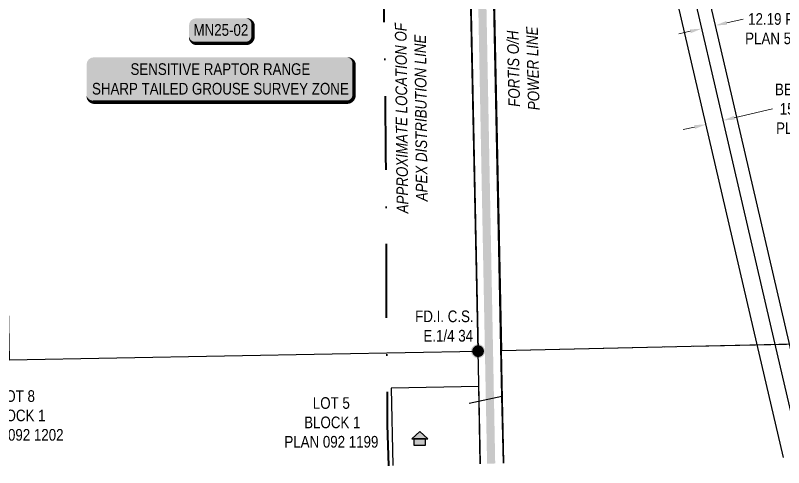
# Model space of a CAD drawing. Extents: x 88833 to 97610, y 5963373 to 5974710.
# Drawn here: x 90252 to 90912, y 5968956 to 5969344 of the extents above; entities that cross this region are included whole.
import ezdxf

# ---------------------------------------------------------------- set-up
doc = ezdxf.new("R2010")
doc.units = 0
doc.header["$LTSCALE"] = 5
doc.header["$PDSIZE"] = 5
doc.linetypes.add('DASHDOT', pattern=[25.4, 12.7, -6.35, 0, -6.35])
doc.linetypes.add('foc-QUARTERLINE', pattern=[33, 25, -3, 2, -3])
doc.layers.get('Defpoints').update_dxf_attribs({"color": 9})
for name, color, linetype in [('AS-POWER', 104, 'foc-POWER'), ('AS-POWER-T', 104, 'Continuous'), ('AS-RESIDENCE', 14, 'Continuous'), ('AS-ROADS', 254, 'Continuous'), ('AS-WILDLIFE-BLOCK', 131, 'Continuous'), ('F-RW', 190, 'Continuous'), ('L-MON', 1, 'Continuous'), ('L-QSEC', 8, 'foc-QUARTERLINE'), ('L-SEC', 7, 'Continuous'), ('L-TITLEDB', 4, 'Continuous'), ('L-TITLEDB-T', 4, 'Continuous'), ('P-APEX RECON-LINE LIST', 240, 'Continuous')]:
    doc.layers.add(name, color=color, linetype=linetype)
for name, color, linetype, lineweight in [('AS-RECON EXISTING', 151, 'DASHDOT', 40), ('AS-RECON EXISTING-T', 151, 'Continuous', 40), ('F-RW-T', 190, 'Continuous', 9)]:
    doc.layers.add(name, color=color, linetype=linetype, lineweight=lineweight)
doc.styles.add('100L', font='ARIALN.TTF', dxfattribs={"height": 10})
doc.styles.add('80', font='ARIALN.TTF', dxfattribs={"height": 10})
doc.styles.add('80CG', font='ARIALN.TTF', dxfattribs={"height": 10})
doc.styles.add('foc-LtypeFont', font='ARIALN.TTF', dxfattribs={"height": 7.35})
doc.linetypes.add('foc-POWER', pattern='A,6,-1,["P",foc-LtypeFont,S=0.2,R=0,X=-0.625,Y=-0.75],-1.24,4', length=12.24)
doc.dimstyles.new('Compass 5 000', dxfattribs={"dimscale": 5, "dimtxt": 9, "dimasz": 2, "dimexe": 0.2, "dimexo": 0.0625, "dimgap": 0.5, "dimtad": 0, "dimtih": 1, "dimtoh": 1, "dimzin": 0, "dimdsep": 46, "dimtxsty": '80CG', "dimcen": 0.1, "dimse1": 1, "dimse2": 1, "dimclrd": 256, "dimclrt": 256, "dimaunit": 1, "dimadec": 4, "dimazin": 0, "dimtfac": 0.06, "dimtofl": 0, "dimtmove": 0, "dimatfit": 1, "dimfxl": 0.2, "dimtolj": 1, "dimtzin": 0, "dimlwd": -1, "dimarcsym": 0})

# ---------------------------------------------------------------- blocks, each defined once
blk = doc.blocks.new('*D394')
at = {"layer": 'Defpoints', "color": 0, "transparency": 16777216}
for p in [(90853.67, 5969335.58), (90848.38, 5969304.83), (90860.18, 5969307.58)]:
    blk.add_point(p, dxfattribs=at)
at = {"layer": 'F-RW-T', "transparency": 16777216}
for p, q in [((90863.41, 5969337.85), (90877.42, 5969341.11)), ((90832.12, 5969330.57), (90822.38, 5969328.31))]:
    blk.add_line(p, q, dxfattribs=at)
for points in [[(90863.03, 5969339.47), (90863.79, 5969336.23), (90853.67, 5969335.58)], [(90831.75, 5969332.2), (90832.5, 5969328.95), (90841.86, 5969332.84)]]:
    blk.add_solid(points, dxfattribs=at)
at = {"layer": 'F-RW-T', "transparency": 16777216, "insert": (90919.04, 5969341.11), "char_height": 10, "attachment_point": 5, "style": '80CG'}
blk.add_mtext('\\A1;TIDEWATER\\P12.19 P/L R/W\\PPLAN 5354 MC', dxfattribs=at)
blk = doc.blocks.new('*D395')
at = {"layer": 'Defpoints', "color": 0, "transparency": 16777216}
for p in [(90860.2, 5969254), (90862.12, 5969245.7), (90847.49, 5969242.3)]:
    blk.add_point(p, dxfattribs=at)
at = {"layer": 'F-RW-T', "transparency": 16777216}
for p, q in [((90869.94, 5969256.26), (90902.83, 5969263.91)), ((90835.83, 5969248.33), (90826.08, 5969246.07))]:
    blk.add_line(p, q, dxfattribs=at)
for points in [[(90869.56, 5969257.89), (90870.31, 5969254.64), (90860.2, 5969254)], [(90835.45, 5969249.96), (90836.2, 5969246.71), (90845.57, 5969250.6)]]:
    blk.add_solid(points, dxfattribs=at)
at = {"layer": 'F-RW-T', "transparency": 16777216, "insert": (90946.26, 5969263.91), "char_height": 10, "attachment_point": 5, "style": '80CG'}
blk.add_mtext('\\A1;BENCH CREEK\\P15.00 P/L R/W\\PPLAN 912 2517', dxfattribs=at)
blk = doc.blocks.new('res_occ')
for points in [[(0.1, 0.89), (-1.26, -0.37), (1.46, -0.37)], [(-0.9, -1.43), (1.1, -1.43), (1.1, -0.37), (-0.9, -0.37)]]:
    blk.add_hatch(color=14).paths.add_polyline_path(points)
at = {"color": 14}
for points in [[(0.1, 0.89), (-1.26, -0.37), (1.46, -0.37)], [(-0.9, -1.43), (1.1, -1.43), (1.1, -0.37), (-0.9, -0.37)]]:
    blk.add_lwpolyline(points, close=True, dxfattribs=at)
blk = doc.blocks.new('*U452')
at = {"true_color": 0xffffa8}
h = blk.add_hatch(color=51, dxfattribs=at)
edge = h.paths.add_edge_path()
edge.add_line((-21.5, -11.5), (21.5, -11.5))
edge.add_arc((21.5, -5.5), 6, 270, 360)
edge.add_line((27.5, -5.5), (27.5, 4))
edge.add_arc((21.5, 4), 6, 0, 90)
edge.add_line((21.5, 10), (-21.5, 10))
edge.add_arc((-21.5, 4), 6, 90, 180)
edge.add_line((-27.5, 4), (-27.5, -5.5))
edge.add_arc((-21.5, -5.5), 6, 180, 270)
at = {"color": 240, "flags": 128}
blk.add_lwpolyline([(-21.5, -11.5, 3, 3, 0), (21.5, -11.5, 3, 3, 0.414214), (27.5, -5.5, 3, 3, 0), (27.5, 4, 3, 0, 0.414214), (21.5, 10, 0, 0, 0), (-21.5, 10, 0, 0, 0.414214), (-27.5, 4, 0, 0, 0), (-27.5, -5.5, 0, 3, 0.414214)], format="xyseb", close=True, dxfattribs=at)
for points in [[(-24.67, -8.43, 0, 10, 0), (0, 0, 5, 5, 0)], [(21.05, -6.93, 0, 10, 0), (0, 0, 5, 5, 0)]]:
    blk.add_lwpolyline(points, format="xyseb", dxfattribs=at)
at = {"color": 4, "style": '80'}
blk.add_attdef('OTHER_001', (-14.7, -5), '', height=10, dxfattribs=at)
blk = doc.blocks.new('fdia')
at = {"color": 255, "const_width": 1}
blk.add_lwpolyline([(-0.5, 0, 1), (0.5, 0, 1)], format="xyb", close=True, dxfattribs=at)
blk = doc.blocks.new('Fdiaa')
blk.add_blockref('fdia', (0, 0))
blk = doc.blocks.new('fdib')
at = {"color": 1, "const_width": 1.6}
blk.add_lwpolyline([(-0.4, 0, 1), (0.4, 0, 1)], format="xyb", close=True, dxfattribs=at)
at = {"color": 1}
blk.add_circle((0, 0), 0.8, dxfattribs=at)
blk = doc.blocks.new('Fdibb')
blk.add_blockref('fdib', (0, 0))
blk = doc.blocks.new('fdicc')
for name in ['Fdibb', 'Fdiaa']:
    blk.add_blockref(name, (0, 0))
blk = doc.blocks.new('FDI')
blk.add_blockref('fdicc', (0, 0))
blk = doc.blocks.new('*U851')
h = blk.add_hatch(color=255)
edge = h.paths.add_edge_path()
edge.add_line((-109, -20), (109, -20))
edge.add_arc((109, -14), 6, 270, 360)
edge.add_line((115, -14), (115, 12.5))
edge.add_arc((109, 12.5), 6, 0, 90)
edge.add_line((109, 18.5), (-109, 18.5))
edge.add_arc((-109, 12.5), 6, 90, 180)
edge.add_line((-115, 12.5), (-115, -14))
edge.add_arc((-109, -14), 6, 180, 270)
at = {"color": 131, "flags": 128}
blk.add_lwpolyline([(-109, -20, 3, 3, 0), (109, -20, 3, 3, 0.414214), (115, -14, 3, 3, 0), (115, 12.5, 3, 0, 0.414214), (109, 18.5, 0, 0, 0), (-109, 18.5, 0, 0, 0.414214), (-115, 12.5, 0, 0, 0), (-115, -14, 0, 3, 0.414214)], format="xyseb", close=True, dxfattribs=at)
at = {"color": 131, "style": '80'}
blk.add_attdef('ENTER_TEXT_001', (-35.99, -5), '', height=10, dxfattribs=at)

msp = doc.modelspace()

# ---------------------------------------------------------------- linework, layer by layer
at = {"layer": 'AS-POWER', "flags": 128}
for points in [[(90671.434, 5968959.319), (90670.166, 5969016.862), (90658.18, 5969609.05)], [(90670.166, 5969016.862), (90642.124, 5969010.814)]]:
    msp.add_lwpolyline(points, dxfattribs=at)
at = {"layer": 'AS-RECON EXISTING', "flags": 128}
msp.add_lwpolyline([(90573.138, 5968957.258), (90572.018, 5968992.399), (90571.755, 5969023.309), (90571.079, 5969072.667), (90571.05, 5969150.139), (90570.535, 5969223.996), (90569.82, 5969297.082), (90568.428, 5969383.674), (90568.227, 5969478.374), (90567.847, 5969579.653), (90566.351, 5969645.148), (90565.618, 5969658.123), (90563.331, 5969681.602), (90562.819, 5969684.03)], dxfattribs=at)
at = {"layer": 'AS-ROADS', "const_width": 7, "flags": 128}
msp.add_lwpolyline([(90625.962, 5970779.087), (90660.953, 5968959.099)], dxfattribs=at)
at = {"layer": 'F-RW', "flags": 128}
for points in [[(90912.134, 5968964.364), (90889.3, 5969062.532), (90703.539, 5969861.314), (90718.85, 5969861.622)], [(90939.894, 5968964.946), (90917.047, 5969063.172), (90865.385, 5969285.212), (90731.296, 5969861.872), (90718.85, 5969861.622), (90853.584, 5969282.448), (90904.606, 5969062.885), (90927.447, 5968964.685)]]:
    msp.add_lwpolyline(points, dxfattribs=at)
at = {"layer": 'L-QSEC', "flags": 128}
msp.add_lwpolyline([(90669.808, 5969056.146), (92276.1, 5969093.096)], dxfattribs=at)
at = {"layer": 'L-SEC', "flags": 128}
for points in [[(90633.16, 5969859.897), (90649.709, 5969055.684)], [(90653.26, 5969860.311), (90669.809, 5969056.098)], [(90651.676, 5968958.905), (90649.709, 5969055.684)], [(90671.776, 5968959.326), (90669.809, 5969056.093)]]:
    msp.add_lwpolyline(points, dxfattribs=at)
at = {"layer": 'L-TITLEDB', "flags": 128}
msp.add_lwpolyline([(90231.251, 5969852.026), (90246.831, 5969048.137), (90524.412, 5969053.337), (90649.709, 5969055.684), (90641.162, 5969457.919), (90635.973, 5969723.181), (90443.845, 5969719.475), (90441.224, 5969856.138)], close=True, dxfattribs=at)
for points in [[(90669.808, 5969056.146), (91472.823, 5969074.618)], [(90650.324, 5969025.433), (90575.132, 5969023.89), (90576.587, 5968957.331)], [(90651.651, 5968958.904), (90650.324, 5969025.433)]]:
    msp.add_lwpolyline(points, dxfattribs=at)

# ---------------------------------------------------------------- block references
at = {"layer": 'AS-RESIDENCE', "xscale": 5, "yscale": 5, "zscale": 5}
msp.add_blockref('res_occ', (90599.118, 5968982.134), dxfattribs=at)
at = {"layer": 'AS-WILDLIFE-BLOCK'}
ref = msp.add_blockref('*U851', (90428.23, 5969289.686), dxfattribs=dict(at, xscale=0.9992045070000001, yscale=0.9992045070000001, zscale=0.9992045070000001))
ref.add_attrib('ENTER_TEXT_001', 'SENSITIVE RAPTOR RANGE', (90351.006, 5969293.102), dxfattribs={"layer": '0', "color": 131, "height": 9.99205, "style": '80'})
ref.add_attrib('ENTER_TEXT_002', 'SHARP TAILED GROUSE SURVEY ZONE', (90317.935, 5969276.271), dxfattribs={"layer": '0', "color": 131, "height": 9.99205, "style": '80'})
at = {"layer": 'L-MON', "color": 5, "xscale": 5, "yscale": 5, "zscale": 5}
msp.add_blockref('FDI', (90649.709, 5969055.684), dxfattribs=at)
at = {"layer": 'P-APEX RECON-LINE LIST'}
ref = msp.add_blockref('*U452', (90428.833, 5969331.705), dxfattribs=at)
ref.add_attrib('OTHER_001', 'MN25-02', (90405.157, 5969326.77), dxfattribs={"layer": '0', "color": 4, "height": 10, "style": '80'})

# ---------------------------------------------------------------- texts
at = {"layer": 'AS-POWER-T', "insert": (90676.088, 5969255.931), "char_height": 10, "attachment_point": 1, "rotation": 91.268657, "style": '100L'}
msp.add_mtext_dynamic_manual_height_columns('\\pi9.6237;{\\fArial Narrow|b0|i1|c0|p34;FORTIS O/H\\P\\pi6.3699;POWER LINE}', width=84.62251, gutter_width=55, heights=[0], dxfattribs=at)
at = {"layer": 'AS-RECON EXISTING-T', "insert": (90579.759, 5969174.028), "char_height": 10, "attachment_point": 1, "rotation": 90.560534, "style": '100L'}
msp.add_mtext_dynamic_manual_height_columns('\\pi0.05;{\\fArial Narrow|b0|i1|c0|p34;APPROXIMATE LOCATION OF\\P\\pi10.265;APEX DISTRIBUTION LINE}', width=164.25416, gutter_width=50, heights=[0], dxfattribs=at)
at = {"layer": 'L-MON', "insert": (90593.482, 5969090.642), "char_height": 10, "attachment_point": 1, "style": '100L'}
msp.add_mtext_dynamic_manual_height_columns('\\pi2.1504;FD.I. C.S.\\P\\pi9.2854;E.1/4 34', width=50.4928, gutter_width=50, heights=[0], dxfattribs=at)
at = {"layer": 'L-TITLEDB-T', "char_height": 9.99205, "attachment_point": 1, "style": '100L'}
for s, insert in [('\\pi28.991;LOT 8\\P\\pi21.538;BLOCK 1\\P\\pi4.563;PLAN 092 1202', (90208.081, 5969022.104)), ('\\pi28.971;LOT 5\\P\\pi21.538;BLOCK 1\\P\\pi4.5187;PLAN 092 1199', (90478.733, 5969016.131))]:
    msp.add_mtext_dynamic_manual_height_columns(s, width=88.46266, gutter_width=55, heights=[0], dxfattribs=dict(at, insert=insert))

# ---------------------------------------------------------------- dimensions: what is measured, and where the dimension line sits
at = {"layer": 'F-RW-T'}
for base, p1, p2, angle, text, picture, middle in [((90853.672, 5969335.585), (90848.377, 5969304.832), (90860.184, 5969307.577), 13.090215, 'TIDEWATER\\P12.19 P/L R/W\\PPLAN 5354 MC', '*D394', (90919.04, 5969341.107)), ((90860.195, 5969253.998), (90847.494, 5969242.299), (90862.124, 5969245.699), 13.082197, 'BENCH CREEK\\P15.00 P/L R/W\\PPLAN 912 2517', '*D395', (90946.261, 5969263.905))]:
    dim = msp.add_linear_dim(base=base, p1=p1, p2=p2, angle=angle, text=text, dimstyle='Compass 5 000', dxfattribs=at)
    dim.commit()
    dim.dimension.update_dxf_attribs({"geometry": picture, "text_midpoint": middle, "dimtype": 161})

doc.saveas('drawing.dxf')
